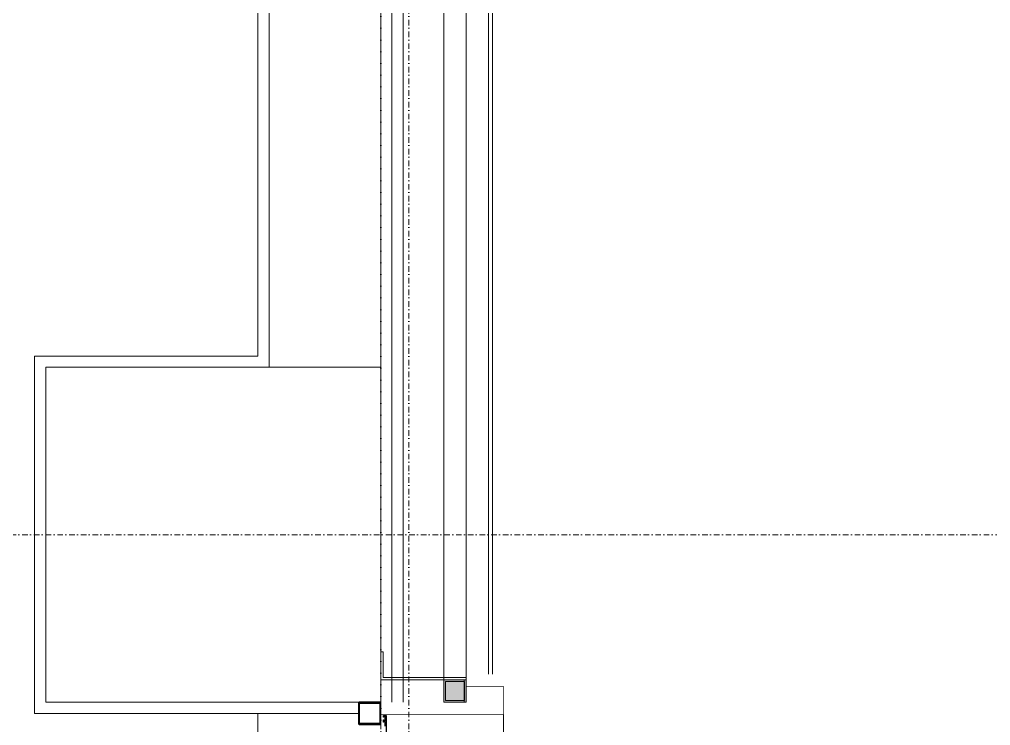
# Model space of a CAD drawing. Extents: x -2749 to 11890, y 0 to 8245.
# Drawn here: x 9790.3 to 9964.3, y 2911.7 to 3038.2 of the extents above; entities that cross this region are included whole.
import ezdxf

# ---------------------------------------------------------------- set-up
doc = ezdxf.new("R2010")
doc.units = 0
doc.header["$MEASUREMENT"] = 0
doc.linetypes.add('DASHDOT', pattern=[1, 0.5, -0.25, 0, -0.25])
doc.layers.get('0').update_dxf_attribs({"color": 9, "lineweight": 9})
for name, color, linetype, lineweight in [('00', 9, 'Continuous', 9), ('01', 9, 'Continuous', 9), ('06D', 9, 'Continuous', 9), ('10', 9, 'Continuous', 9), ('14', 9, 'Continuous', 9), ('24', 9, 'DASHDOT', 9), ('33', 9, 'BATTING', 9)]:
    doc.layers.add(name, color=color, linetype=linetype, lineweight=lineweight)
doc.linetypes.add('BATTING', pattern='A,0.0001,-0.1,[134,ltypeshp.shx,S=0.1,R=0,X=-0.1,Y=0],-0.2,[134,ltypeshp.shx,S=0.1,R=180,X=0.1,Y=0],-0.1', length=0.4001)

# ---------------------------------------------------------------- blocks, each defined once
blk = doc.blocks.new('P-DOG-PORSCHE')
at = {"layer": '06D'}
for points in [[(-117.78, 24), (-2.22, 24)], [(-118, -20), (-2, -20)]]:
    blk.add_lwpolyline(points, dxfattribs=at)
at = {"layer": '10', "const_width": 0.1}
blk.add_lwpolyline([(4.78, 17.3), (2.78, 17.3), (2.78, 24), (-2.22, 24), (-2.22, 2), (-4.57, 2)], dxfattribs=at)
at = {"layer": '10', "lineweight": 25, "ltscale": 0.5}
blk.add_lwpolyline([(-4.32, 2.77), (-3.99, 2.77), (-3.99, 2.76), (-3.84, 2.76), (-3.84, 2.77), (-3.58, 2.77), (-3.58, 2.76), (-3.45, 2.76), (-3.45, 2.59, -0.414214), (-3.48, 2.56), (-3.58, 2.56), (-3.58, 2.51, 0.414214), (-3.53, 2.46), (-3.22, 2.46, 0.414214), (-3.15, 2.53), (-3.15, 2.55, 0.414214), (-3.16, 2.56), (-3.26, 2.56, -0.414214), (-3.31, 2.61), (-3.31, 2.73, -0.414214), (-3.26, 2.78), (-2.59, 2.78, -0.414214), (-2.54, 2.73), (-2.54, 2.61, -0.414214), (-2.59, 2.56), (-2.69, 2.56, 0.414214), (-2.7, 2.55), (-2.7, 2.53, 0.414214), (-2.63, 2.46), (-2.41, 2.46, 0.414214), (-2.4, 2.47), (-2.4, 2.95, 0.414214), (-2.41, 2.96), (-10.39, 2.96, 0.414214)], format="xyb", dxfattribs=at)
blk.add_lwpolyline([(0, -1.8, -0.414214), (-0.2, -2), (-3.8, -2, -0.414214), (-4, -1.8), (-4, 1.8, -0.414214), (-3.8, 2), (-0.2, 2, -0.414214), (0, 1.8)], format="xyb", close=True, dxfattribs=at)
blk.add_lwpolyline([(-0.2, -1.8), (-0.2, 1.8), (-3.8, 1.8), (-3.8, -1.8)], close=True, dxfattribs=at)
at = {"layer": '14'}
blk.add_lwpolyline([(-2, -20), (-2, -2)], dxfattribs=at)
blk = doc.blocks.new('p-s-profil')
at = {"layer": '10'}
blk.add_lwpolyline([(9, 15.3), (4.6, 15.3), (4.6, 0.4), (0, 0.4), (0, 0), (5, 0), (5, 14.9), (9, 14.9), (9, 15.3)], dxfattribs=at)
blk.add_lwpolyline([(9, 15.3), (4.6, 15.3), (4.6, 0.4), (0, 0.4), (0, 0), (5, 0), (5, 14.9), (9, 14.9), (9, 15.3)], dxfattribs=at)
blk = doc.blocks.new('p-kutu_profil_40x40')
h = blk.add_hatch(color=256)
h.dxf.hatch_style = 1
h.paths.add_polyline_path([(0, 0), (4, 0), (4, 4), (0, 4)])
h = blk.add_hatch(color=255)
h.dxf.hatch_style = 1
h.paths.add_polyline_path([(0, 0), (4, 0), (4, 4), (0, 4)])
blk.add_lwpolyline([(0, 0), (4, 0), (4, 4), (0, 4)], close=True)
at = {"layer": '10'}
for points in [[(0, 4), (4, 4), (4, 0), (0, 0)], [(0, 4), (4, 4), (4, 0), (0, 0)], [(0, 0), (4, 0), (4, 4), (0, 4)], [(0.3, 3.7), (3.7, 3.7), (3.7, 0.3), (0.3, 0.3)], [(0.3, 3.7), (3.7, 3.7), (3.7, 0.3), (0.3, 0.3)]]:
    blk.add_lwpolyline(points, close=True, dxfattribs=at)

msp = doc.modelspace()

# ---------------------------------------------------------------- linework, layer by layer
at = {"layer": '00'}
msp.add_lwpolyline([(9855.06, 2975.87), (9855.06, 2975.87), (9855.06, 3159.87), (9835.06, 3159.87), (9835.06, 2975.87), (9855.06, 2975.87)], dxfattribs=at)
at = {"layer": '01'}
msp.add_lwpolyline([(9795.06, 2915.87), (9855.06, 2915.87), (9855.06, 2975.87), (9795.06, 2975.87)], close=True, dxfattribs=at)
at = {"layer": '06D'}
for points in [[(9855.06, 3164.09), (9855.06, 2916.08)], [(9859.06, 3159.87), (9859.06, 2915.87)], [(9866.36, 3159.87), (9866.36, 2915.87)], [(9870.36, 3159.87), (9870.36, 2915.87)]]:
    msp.add_lwpolyline(points, dxfattribs=at)
at = {"layer": '10'}
for points in [[(9874.36, 3154.87), (9874.36, 2920.87)], [(9875.06, 3154.87), (9875.06, 2920.87)]]:
    msp.add_lwpolyline(points, dxfattribs=at)
at = {"layer": '14'}
for points in [[(9833.06, 3167.87), (9833.06, 2977.87), (9793.06, 2977.87), (9793.06, 2913.87), (9833.06, 2913.87)], [(9833.06, 2913.87), (9793.06, 2913.87), (9793.06, 2977.87), (9833.06, 2977.87)], [(9833.06, 2913.87), (9833.06, 2883.61)]]:
    msp.add_lwpolyline(points, dxfattribs=at)
at = {"layer": '24', "ltscale": 2}
for points in [[(9755.06, 4008.37), (9755.06, 3968.37), (9855.06, 3968.37), (9855.06, 2535.87)], [(9960.06, 4008.37), (9960.06, 3968.37), (9860.06, 3968.37), (9860.06, 2535.87)], [(7012.53, 2945.87), (10535.06, 2945.87)]]:
    msp.add_lwpolyline(points, dxfattribs=at)
at = {"layer": '33', "ltscale": 0.2, "flags": 128}
msp.add_lwpolyline([(9857.06, 3159.87), (9857.06, 2915.87)], dxfattribs=at)

# ---------------------------------------------------------------- block references
at = {"rotation": 270}
msp.add_blockref('p-s-profil', (9855.06, 2924.87), dxfattribs=at)
at = {"xscale": -1, "rotation": 270}
msp.add_blockref('P-DOG-PORSCHE', (9853.06, 2915.87), dxfattribs=at)
at = {"extrusion": (0, 0, -1), "zscale": -1, "rotation": 90}
msp.add_blockref('p-kutu_profil_40x40', (-9866.36, 2915.87), dxfattribs=at)

doc.saveas('drawing.dxf')
